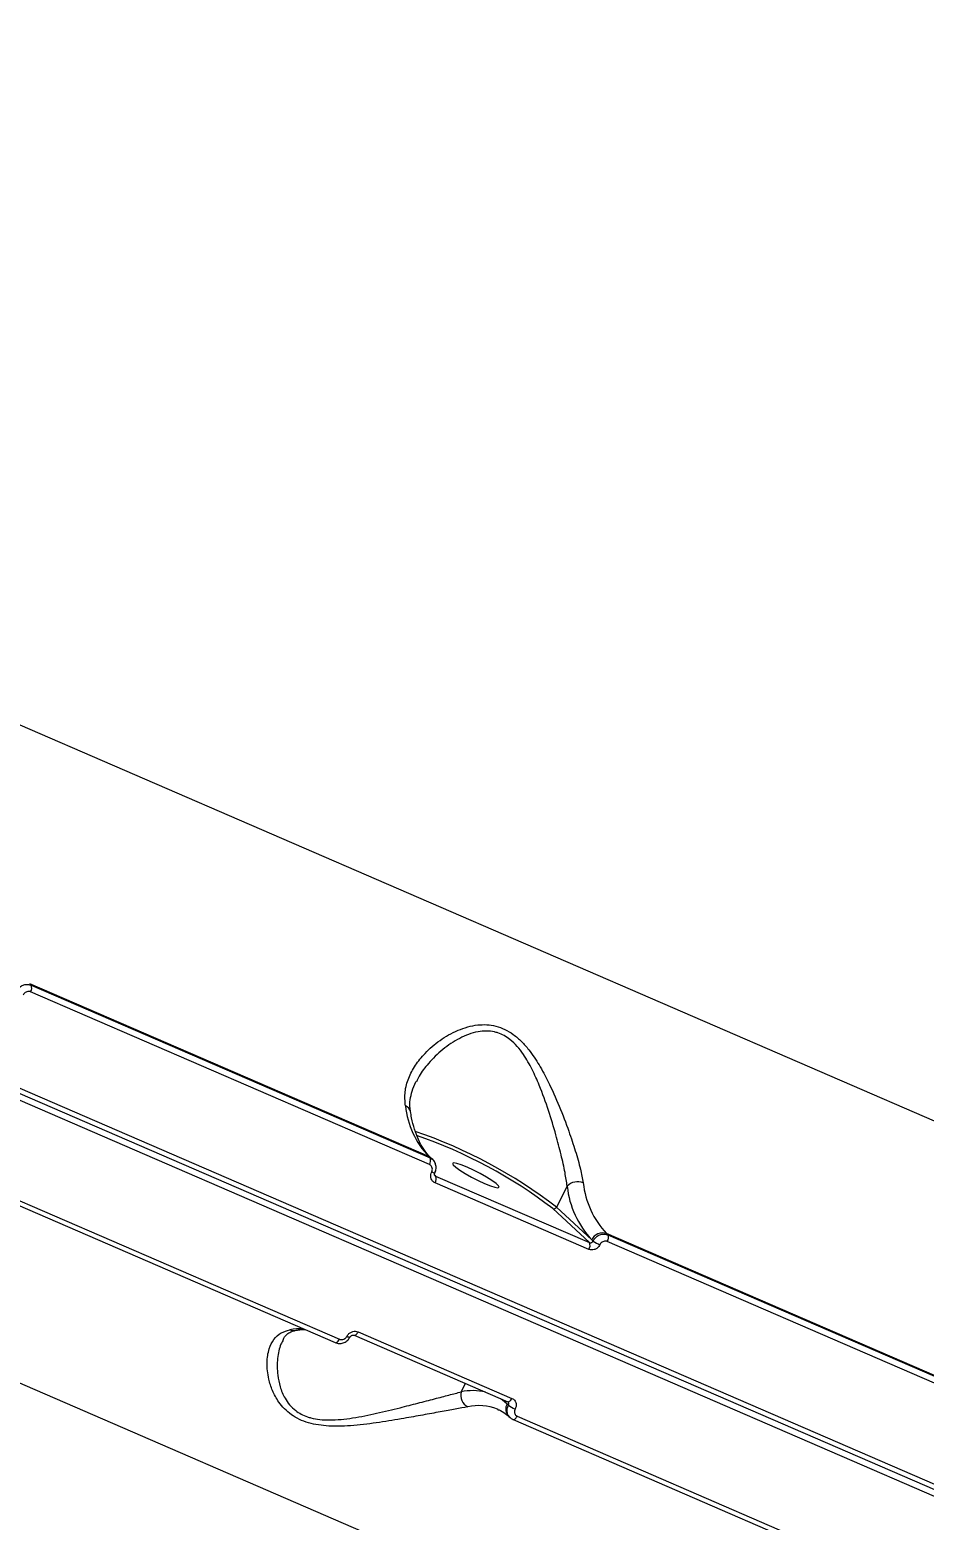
# Model space of a CAD drawing. Header units: millimetres. Extents: x -6523 to 7556, y -5559 to 6101.
# Drawn here: x 2596.1 to 2749.7, y -2304.3 to -2048.3 of the extents above; entities that cross this region are included whole.
import ezdxf

# ---------------------------------------------------------------- set-up
doc = ezdxf.new("R2010")
doc.units = ezdxf.units.MM
for name, color, linetype in [('DIKOM_ОБЪЕКТ', 7, 'Continuous'), ('DIKOM_РАЗМЕР_ЗОНА', 7, 'Continuous'), ('DIKOM_РАЗМЕР_ОБЪЕКТА', 7, 'Continuous')]:
    doc.layers.add(name, color=color, linetype=linetype)
doc.styles.add('style1', font='arial.ttf', dxfattribs={"width": 0.8})
doc.dimstyles.new('1-50', dxfattribs={"dimtxt": 300, "dimasz": 200, "dimexe": 100, "dimexo": 0, "dimgap": 100, "dimtad": 1, "dimtxsty": 'style1', "dimcen": 200, "dimclrd": 7, "dimclre": 7, "dimclrt": 7, "dimadec": 1, "dimazin": 2, "dimtfac": 1, "dimtmove": 0, "dimatfit": 2, "dimfxl": 0, "dimlwd": 25, "dimlwe": 18, "dimarcsym": 0})

# ---------------------------------------------------------------- blocks, each defined once
blk = doc.blocks.new('*D10')
at = {"layer": 'Defpoints', "color": 0, "transparency": 16777216}
for p in [(-1823.23, 4314.24), (3842.01, -3170.82), (6537.88, -3170.82)]:
    blk.add_point(p, dxfattribs=at)
at = {"layer": 'DIKOM_РАЗМЕР_ОБЪЕКТА', "color": 7, "lineweight": 18, "transparency": 16777216}
for p, q in [((-1823.23, 4314.24), (6637.88, 4314.24)), ((3842.01, -3170.82), (6637.88, -3170.82))]:
    blk.add_line(p, q, dxfattribs=at)
at = {"layer": 'DIKOM_РАЗМЕР_ОБЪЕКТА', "color": 7, "lineweight": 25, "transparency": 16777216}
blk.add_line((6537.88, 3914.24), (6537.88, -2770.82), dxfattribs=at)
at = {"layer": 'DIKOM_РАЗМЕР_ОБЪЕКТА', "color": 7, "transparency": 16777216}
for points in [[(6471.22, 3914.24), (6604.55, 3914.24), (6537.88, 4314.24)], [(6471.22, -2770.82), (6604.55, -2770.82), (6537.88, -3170.82)]]:
    blk.add_solid(points, dxfattribs=at)
at = {"layer": 'DIKOM_РАЗМЕР_ОБЪЕКТА', "color": 7, "transparency": 16777216, "insert": (6304.71, 207.11), "char_height": 300, "attachment_point": 5, "rotation": 90, "style": 'style1'}
blk.add_mtext('7500', dxfattribs=at)
blk = doc.blocks.new('*D11')
at = {"layer": 'Defpoints', "color": 0, "transparency": 16777216}
for p in [(-5022.71, -299.32), (4115.33, -1753.09), (4115.33, -4391.39)]:
    blk.add_point(p, dxfattribs=at)
at = {"layer": 'DIKOM_РАЗМЕР_ОБЪЕКТА', "color": 7, "lineweight": 18, "transparency": 16777216}
for p, q in [((-5022.71, -299.32), (-5022.71, -4491.39)), ((4115.33, -1753.09), (4115.33, -4491.39))]:
    blk.add_line(p, q, dxfattribs=at)
at = {"layer": 'DIKOM_РАЗМЕР_ОБЪЕКТА', "color": 7, "lineweight": 25, "transparency": 16777216}
blk.add_line((-4622.71, -4391.39), (3715.33, -4391.39), dxfattribs=at)
at = {"layer": 'DIKOM_РАЗМЕР_ОБЪЕКТА', "color": 7, "transparency": 16777216}
for points in [[(-4622.71, -4324.73), (-4622.71, -4458.06), (-5022.71, -4391.39)], [(3715.33, -4324.73), (3715.33, -4458.06), (4115.33, -4391.39)]]:
    blk.add_solid(points, dxfattribs=at)
at = {"layer": 'DIKOM_РАЗМЕР_ОБЪЕКТА', "color": 7, "transparency": 16777216, "insert": (-175.12, -4158.22), "char_height": 300, "attachment_point": 5, "style": 'style1'}
blk.add_mtext('9150', dxfattribs=at)
blk = doc.blocks.new('*D12')
at = {"layer": 'Defpoints', "color": 0, "transparency": 16777216}
for p in [(-6522.71, -395.62), (6102.86, -1877.31), (6102.86, -5458.89)]:
    blk.add_point(p, dxfattribs=at)
at = {"layer": 'DIKOM_РАЗМЕР_ЗОНА', "color": 7, "lineweight": 18, "transparency": 16777216}
for p, q in [((-6522.71, -395.62), (-6522.71, -5558.89)), ((6102.86, -1877.31), (6102.86, -5558.89))]:
    blk.add_line(p, q, dxfattribs=at)
at = {"layer": 'DIKOM_РАЗМЕР_ЗОНА', "color": 7, "lineweight": 25, "transparency": 16777216}
blk.add_line((-6122.71, -5458.89), (5702.86, -5458.89), dxfattribs=at)
at = {"layer": 'DIKOM_РАЗМЕР_ЗОНА', "color": 7, "transparency": 16777216}
for points in [[(-6122.71, -5392.23), (-6122.71, -5525.56), (-6522.71, -5458.89)], [(5702.86, -5392.23), (5702.86, -5525.56), (6102.86, -5458.89)]]:
    blk.add_solid(points, dxfattribs=at)
at = {"layer": 'DIKOM_РАЗМЕР_ЗОНА', "color": 7, "transparency": 16777216, "insert": (78.38, -5225.72), "char_height": 300, "attachment_point": 5, "style": 'style1'}
blk.add_mtext('12600', dxfattribs=at)
blk = doc.blocks.new('*D13')
at = {"layer": 'Defpoints', "color": 0, "transparency": 16777216}
for p in [(-2358.18, 6101.03), (4341.71, -4605.15), (7455.88, -4605.15)]:
    blk.add_point(p, dxfattribs=at)
at = {"layer": 'DIKOM_РАЗМЕР_ЗОНА', "color": 7, "lineweight": 18, "transparency": 16777216}
for p, q in [((-2358.18, 6101.03), (7555.88, 6101.03)), ((4341.71, -4605.15), (7555.88, -4605.15))]:
    blk.add_line(p, q, dxfattribs=at)
at = {"layer": 'DIKOM_РАЗМЕР_ЗОНА', "color": 7, "lineweight": 25, "transparency": 16777216}
blk.add_line((7455.88, 5701.03), (7455.88, -4205.15), dxfattribs=at)
at = {"layer": 'DIKOM_РАЗМЕР_ЗОНА', "color": 7, "transparency": 16777216}
for points in [[(7389.22, 5701.03), (7522.55, 5701.03), (7455.88, 6101.03)], [(7389.22, -4205.15), (7522.55, -4205.15), (7455.88, -4605.15)]]:
    blk.add_solid(points, dxfattribs=at)
at = {"layer": 'DIKOM_РАЗМЕР_ЗОНА', "color": 7, "transparency": 16777216, "insert": (7222.71, 375.61), "char_height": 300, "attachment_point": 5, "rotation": 90, "style": 'style1'}
blk.add_mtext('10700', dxfattribs=at)

msp = doc.modelspace()

# ---------------------------------------------------------------- linework, layer by layer
at = {"layer": 'DIKOM_ОБЪЕКТ', "color": 7, "linetype": 'Continuous', "lineweight": 15}
for p, q in [((2488.315, -2121.721), (2777.172, -2246.819)), ((2822.159, -2330.845), (2422.711, -2157.852)), ((2422.887, -2156.695), (2822.334, -2329.688)), ((2423.621, -2156.087), (2823.069, -2329.08)), ((2729.505, -2339.265), (2440.648, -2214.167)), ((2664.638, -2241.827), (2596.138, -2212.161)), ((2596.138, -2212.161), (2596.359, -2212.367)), ((2664.76, -2243.189), (2596.259, -2213.523)), ((2596.359, -2212.367), (2664.86, -2242.033)), ((2664.86, -2242.033), (2664.638, -2241.827)), ((2665.313, -2242.328), (2665.091, -2242.122)), ((2580.074, -2244.098), (2648.574, -2273.764)), ((2580.789, -2243.528), (2649.289, -2273.194)), ((2665.662, -2245.011), (2665.82, -2245.157)), ((2665.82, -2245.157), (2692.23, -2256.594)), ((2692.127, -2257.756), (2665.717, -2246.318)), ((2688.411, -2246.923), (2686.572, -2250.489)), ((2692.23, -2256.594), (2685.933, -2250.751)), ((2686.572, -2250.489), (2692.616, -2256.098)), ((2763.675, -2284.718), (2695.175, -2255.052)), ((2695.175, -2255.052), (2695.396, -2255.257)), ((2695.396, -2255.257), (2763.896, -2284.923)), ((2692.616, -2256.098), (2692.851, -2256.316)), ((2763.796, -2286.079), (2695.296, -2256.414)), ((2651.804, -2272.487), (2678.214, -2283.924)), ((2652.521, -2271.911), (2678.931, -2283.348)), ((2670.207, -2282.228), (2670.954, -2280.78)), ((2678.09, -2284.271), (2677.281, -2283.52)), ((2676.571, -2285.257), (2676.435, -2285.2)), ((2678.324, -2284.489), (2678.09, -2284.271)), ((2678.208, -2283.927), (2678.265, -2283.96)), ((2678.38, -2286.452), (2678.602, -2286.658)), ((2679.054, -2286.952), (2679.11, -2286.989)), ((2679.11, -2286.989), (2747.611, -2316.655)), ((2679.825, -2286.419), (2748.325, -2316.085))]:
    msp.add_line(p, q, dxfattribs=at)
at = {"layer": 'DIKOM_ОБЪЕКТ', "color": 7, "linetype": 'Continuous', "lineweight": 15, "flags": 128}
for points in [[(2665.091, -2242.122), (2664.943, -2242), (2664.638, -2241.827)], [(2671.216, -2243.63), (2670.231, -2243.233), (2669.448, -2242.982), (2668.931, -2242.898), (2668.722, -2242.986), (2668.836, -2243.24), (2669.267, -2243.64), (2669.977, -2244.151), (2670.91, -2244.735), (2671.991, -2245.342), (2673.131, -2245.925), (2674.239, -2246.435), (2675.224, -2246.831), (2676.007, -2247.081), (2676.524, -2247.166), (2676.734, -2247.078), (2676.619, -2246.824), (2676.189, -2246.424), (2675.478, -2245.912), (2674.545, -2245.329), (2673.464, -2244.722), (2672.324, -2244.14), (2671.216, -2243.63)], [(2648.574, -2273.764), (2648.59, -2273.77), (2648.676, -2273.78), (2648.773, -2273.755), (2648.877, -2273.698), (2648.984, -2273.609), (2649.091, -2273.493), (2649.194, -2273.352), (2649.289, -2273.194)], [(2651.803, -2272.486), (2651.82, -2272.492), (2651.906, -2272.502), (2652.004, -2272.477), (2652.108, -2272.419), (2652.216, -2272.329), (2652.324, -2272.211), (2652.427, -2272.07), (2652.521, -2271.911)], [(2676.959, -2283.381), (2677.28, -2283.603), (2678.09, -2284.271)], [(2678.214, -2283.924), (2678.229, -2283.93), (2678.316, -2283.939), (2678.413, -2283.914), (2678.518, -2283.856), (2678.626, -2283.767), (2678.733, -2283.649), (2678.836, -2283.508), (2678.931, -2283.348)], [(2679.11, -2286.989), (2679.126, -2286.995), (2679.212, -2287.005), (2679.309, -2286.98), (2679.413, -2286.923), (2679.521, -2286.834), (2679.628, -2286.717), (2679.731, -2286.577), (2679.825, -2286.419)]]:
    msp.add_lwpolyline(points, dxfattribs=at)
at = {"layer": 'DIKOM_ОБЪЕКТ', "color": 7, "linetype": 'Continuous', "lineweight": 15}
for centre, radius, start, end in [((2595.297, -2212.857), 1.171, 325.34665, 24.77608), ((2675.655, -2231.491), 15.106, 186.07462, 223.1751), ((2660.161, -2234.373), 1.368, 12.28797, 69.80853), ((2634.746, -2318.02), 85.126, 52.49603, 71.09555), ((2635.583, -2316.398), 82.732, 52.51287, 70.98463), ((2663.797, -2242.523), 1.17, 325.32783, 24.77144), ((2665.739, -2243.462), 1.146, 238.66783, 267.35308), ((2664.752, -2245.648), 1.175, 325.22253, 24.68776), ((2690.229, -2248.607), 2.478, 67.69916, 137.20427), ((2704.179, -2245.246), 15.857, 186.07012, 223.18029), ((2706.187, -2244.718), 15.102, 186.06855, 223.18116), ((2686.109, -2250.269), 0.513, 249.86006, 334.57977), ((2694.469, -2256.979), 2.052, 69.89713, 154.57388), ((2694.332, -2255.748), 1.171, 325.37086, 24.75186), ((2691.163, -2257.085), 1.174, 325.18578, 24.70117), ((2696.623, -2250.73), 6.74, 235.96493, 247.36306), ((2642.774, -2281.542), 10.161, 88.27331, 101.2668), ((2641.415, -2270.162), 1.547, 246.12158, 280.23712), ((2651.022, -2272.056), 0.764, 234.88047, 279.21908), ((2672.292, -2282.852), 2.176, 163.3496, 243.61919), ((2672.215, -2291.866), 9.845, 77.34479, 101.76971), ((2673.224, -2293.418), 8.824, 68.65458, 102.42455), ((2679.678, -2285.169), 1.825, 150.5078, 224.66015), ((2681.02, -2281.383), 4.112, 229.04173, 247.82993)]:
    msp.add_arc(centre, radius, start, end, dxfattribs=at)
for points, knots in [([(2593.814, -2213.425), (2593.888, -2213.297), (2594.075, -2212.976), (2594.525, -2212.563), (2595.125, -2212.276), (2595.774, -2212.184), (2596.164, -2212.306), (2596.359, -2212.367)], [0, 0, 0, 0, 0.1417392, 0.3564574, 0.5709545, 0.7854834, 1, 1, 1, 1]), ([(2596.259, -2213.523), (2596.162, -2213.492), (2595.967, -2213.432), (2595.643, -2213.479), (2595.345, -2213.625), (2595.121, -2213.834), (2595.029, -2213.996), (2594.993, -2214.06)], [0, 0, 0, 0, 0.2142062, 0.4285831, 0.6431602, 0.8580532, 1, 1, 1, 1]), ([(2660.633, -2233.09), (2660.572, -2232.283), (2660.449, -2230.669), (2661.107, -2228.328), (2662.279, -2226.104), (2664.06, -2223.893), (2666.48, -2221.779), (2669.543, -2220.031), (2672.835, -2219.049), (2675.66, -2219.156), (2677.71, -2219.905), (2679.203, -2220.8), (2680.582, -2222.011), (2682.097, -2223.752), (2683.633, -2226.053), (2685.381, -2229.327), (2687.102, -2233.184), (2688.633, -2237.241), (2689.836, -2240.866), (2690.697, -2243.884), (2691.021, -2245.548), (2691.17, -2246.314)], [0, 0, 0, 0, 0.0554748, 0.1110248, 0.1664976, 0.2220058, 0.2900232, 0.3579643, 0.4226745, 0.4774087, 0.5052467, 0.533094, 0.5627084, 0.5923744, 0.6404298, 0.6885797, 0.7603252, 0.832063, 0.891, 0.9498663, 1, 1, 1, 1]), ([(2688.411, -2246.923), (2688.299, -2246.156), (2688.056, -2244.493), (2687.386, -2241.491), (2686.451, -2237.906), (2685.232, -2233.875), (2683.87, -2230.069), (2682.427, -2226.817), (2681.157, -2224.563), (2679.851, -2222.848), (2678.439, -2221.476), (2677.051, -2220.707), (2675.659, -2220.327), (2674.506, -2220.207), (2672.438, -2220.413), (2669.814, -2221.428), (2666.941, -2223.37), (2664.671, -2225.629), (2663.193, -2227.528), (2662.677, -2228.621), (2662.523, -2228.947)], [0, 0, 0, 0, 0.05937819, 0.12869558, 0.19989169, 0.28411224, 0.37054376, 0.425895, 0.48237567, 0.51523002, 0.54896284, 0.59725272, 0.61011273, 0.64024275, 0.6713744, 0.74575139, 0.82499395, 0.90641176, 0.9721004, 1, 1, 1, 1]), ([(2661.532, -2234.089), (2661.491, -2233.886), (2661.356, -2233.21), (2661.421, -2232.032), (2661.757, -2230.536), (2662.132, -2229.485), (2662.455, -2228.958), (2662.466, -2228.939)], [0, 0, 0, 0, 0.117519, 0.3916394, 0.6860528, 0.988918, 1, 1, 1, 1]), ([(2665.091, -2242.122), (2664.925, -2241.959), (2664.422, -2241.465), (2663.655, -2240.432), (2662.849, -2238.924), (2662.187, -2237.162), (2661.753, -2235.517), (2661.561, -2234.438), (2661.498, -2234.087)], [0, 0, 0, 0, 0.1024879, 0.3106787, 0.5124799, 0.709932, 0.9057109, 1, 1, 1, 1]), ([(2664.86, -2242.033), (2664.983, -2242.088), (2665.149, -2242.162), (2665.262, -2242.3), (2665.291, -2242.336)], [0, 0, 0, 0, 0.7395346, 1, 1, 1, 1]), ([(2665.673, -2244.6), (2665.703, -2244.548), (2665.863, -2244.275), (2665.942, -2243.704), (2665.803, -2242.992), (2665.555, -2242.502), (2665.32, -2242.35), (2665.293, -2242.333)], [0, 0, 0, 0, 0.0711685, 0.3784281, 0.6580751, 0.9599242, 1, 1, 1, 1]), ([(2665.143, -2244.441), (2665.184, -2244.337), (2665.265, -2244.127), (2665.255, -2243.797), (2665.145, -2243.504), (2664.966, -2243.297), (2664.818, -2243.219), (2664.76, -2243.189)], [0, 0, 0, 0, 0.2151093, 0.4302525, 0.6450045, 0.8594091, 1, 1, 1, 1]), ([(2665.717, -2246.318), (2665.629, -2246.272), (2665.408, -2246.156), (2665.139, -2245.845), (2664.975, -2245.406), (2664.961, -2244.911), (2665.082, -2244.598), (2665.143, -2244.441)], [0, 0, 0, 0, 0.1405747, 0.3550797, 0.5698652, 0.7848871, 1, 1, 1, 1]), ([(2665.711, -2245.074), (2665.7, -2245.068), (2665.663, -2245.046), (2665.629, -2244.963), (2665.621, -2244.816), (2665.643, -2244.695), (2665.68, -2244.628), (2665.691, -2244.608)], [0, 0, 0, 0, 0.1447143, 0.4914903, 0.7176466, 0.9149058, 1, 1, 1, 1]), ([(2665.708, -2245.077), (2665.716, -2245.087), (2665.746, -2245.124), (2665.789, -2245.143), (2665.82, -2245.157)], [0, 0, 0, 0, 0.284873, 1, 1, 1, 1]), ([(2692.851, -2256.316), (2692.925, -2256.188), (2693.112, -2255.867), (2693.562, -2255.454), (2694.162, -2255.167), (2694.81, -2255.075), (2695.201, -2255.197), (2695.396, -2255.257)], [0, 0, 0, 0, 0.1417197, 0.3564436, 0.5709463, 0.7854933, 1, 1, 1, 1]), ([(2694.029, -2256.951), (2693.974, -2257.047), (2693.835, -2257.29), (2693.5, -2257.603), (2693.052, -2257.822), (2692.566, -2257.892), (2692.273, -2257.801), (2692.127, -2257.756)], [0, 0, 0, 0, 0.1418121, 0.3567242, 0.5713037, 0.785733, 1, 1, 1, 1]), ([(2692.23, -2256.594), (2692.278, -2256.609), (2692.376, -2256.639), (2692.535, -2256.614), (2692.682, -2256.539), (2692.79, -2256.432), (2692.833, -2256.349), (2692.851, -2256.316)], [0, 0, 0, 0, 0.2139451, 0.4282673, 0.6425118, 0.8577972, 1, 1, 1, 1]), ([(2695.296, -2256.414), (2695.199, -2256.383), (2695.003, -2256.323), (2694.68, -2256.37), (2694.382, -2256.516), (2694.158, -2256.724), (2694.066, -2256.886), (2694.029, -2256.951)], [0, 0, 0, 0, 0.2141789, 0.42851, 0.6431252, 0.8579908, 1, 1, 1, 1]), ([(2671.325, -2284.801), (2670.653, -2284.927), (2669.308, -2285.178), (2666.643, -2285.656), (2663.664, -2286.204), (2660.174, -2286.829), (2656.205, -2287.506), (2651.85, -2288.056), (2647.686, -2288.228), (2644.493, -2287.78), (2642.398, -2286.989), (2640.986, -2286.169), (2639.812, -2285.148), (2638.673, -2283.756), (2637.743, -2282.018), (2637.025, -2279.699), (2636.767, -2277.199), (2637.122, -2274.892), (2637.98, -2273.181), (2639.154, -2272.051), (2640.274, -2271.726), (2640.789, -2271.576)], [0, 0, 0, 0, 0.0554773, 0.1110231, 0.1664989, 0.2220074, 0.2900244, 0.3579635, 0.4226741, 0.4774079, 0.5052455, 0.5330948, 0.5627088, 0.5923742, 0.6404292, 0.6885802, 0.7603258, 0.8320618, 0.8909995, 0.9498654, 1, 1, 1, 1]), ([(2639.659, -2273.307), (2639.521, -2273.542), (2638.997, -2274.434), (2638.608, -2276.482), (2638.584, -2279.002), (2639.058, -2281.355), (2639.758, -2283.079), (2640.705, -2284.461), (2641.888, -2285.622), (2643.228, -2286.345), (2644.685, -2286.786), (2645.951, -2287.011), (2648.357, -2287.118), (2651.686, -2286.757), (2655.756, -2285.93), (2659.494, -2285.016), (2662.818, -2284.158), (2665.648, -2283.419), (2668.221, -2282.754), (2669.539, -2282.405), (2670.207, -2282.228)], [0, 0, 0, 0, 0.030131, 0.1142546, 0.2005912, 0.2558814, 0.3122965, 0.3451117, 0.3788086, 0.4270444, 0.4398907, 0.4699874, 0.501084, 0.5753786, 0.6545343, 0.7358586, 0.8014728, 0.8682274, 0.933196, 1, 1, 1, 1]), ([(2639.624, -2273.288), (2639.711, -2273.115), (2639.944, -2272.647), (2640.434, -2272.2), (2640.99, -2271.85), (2641.509, -2271.738), (2641.714, -2271.693)], [0, 0, 0, 0, 0.1889942, 0.5107029, 0.8061154, 1, 1, 1, 1]), ([(2641.699, -2271.683), (2641.963, -2271.636), (2642.577, -2271.528), (2643.125, -2271.535), (2643.437, -2271.54)], [0, 0, 0, 0, 0.4317106, 1, 1, 1, 1]), ([(2648.583, -2273.747), (2648.637, -2273.776), (2648.89, -2273.913), (2649.434, -2273.948), (2650.128, -2273.792), (2650.755, -2273.401), (2651.01, -2272.996), (2651.131, -2272.802)], [0, 0, 0, 0, 0.06276933, 0.29187753, 0.52807627, 0.77428168, 1, 1, 1, 1]), ([(2649.289, -2273.194), (2649.387, -2273.225), (2649.583, -2273.286), (2649.91, -2273.243), (2650.216, -2273.103), (2650.446, -2272.901), (2650.544, -2272.744), (2650.582, -2272.681)], [0, 0, 0, 0, 0.2142557, 0.4285443, 0.6431255, 0.858069, 1, 1, 1, 1]), ([(2650.582, -2272.681), (2650.64, -2272.587), (2650.786, -2272.351), (2651.132, -2272.048), (2651.589, -2271.838), (2652.081, -2271.773), (2652.374, -2271.865), (2652.521, -2271.911)], [0, 0, 0, 0, 0.1418603, 0.3566609, 0.5713393, 0.785738, 1, 1, 1, 1]), ([(2651.149, -2272.811), (2651.163, -2272.784), (2651.2, -2272.712), (2651.305, -2272.605), (2651.442, -2272.516), (2651.584, -2272.467), (2651.708, -2272.459), (2651.778, -2272.473), (2651.799, -2272.486), (2651.803, -2272.487)], [0, 0, 0, 0, 0.0992575, 0.2664324, 0.4281471, 0.5936974, 0.7684157, 0.9627488, 1, 1, 1, 1]), ([(2678.931, -2283.348), (2679.019, -2283.394), (2679.24, -2283.51), (2679.504, -2283.816), (2679.66, -2284.249), (2679.664, -2284.733), (2679.533, -2285.038), (2679.468, -2285.191)], [0, 0, 0, 0, 0.1406059, 0.3550771, 0.5698717, 0.7849045, 1, 1, 1, 1]), ([(2676.449, -2285.244), (2676.623, -2285.306), (2677.193, -2285.51), (2677.816, -2285.952), (2678.267, -2286.352), (2678.38, -2286.452)], [0, 0, 0, 0, 0.24803364, 0.8124226, 1, 1, 1, 1]), ([(2678.618, -2286.644), (2678.51, -2286.539), (2678.259, -2286.293), (2678.081, -2285.746), (2678.068, -2285.104), (2678.239, -2284.694), (2678.324, -2284.489)], [0, 0, 0, 0, 0.2009716, 0.4672896, 0.7336617, 1, 1, 1, 1]), ([(2678.324, -2284.489), (2678.348, -2284.439), (2678.394, -2284.34), (2678.395, -2284.183), (2678.354, -2284.049), (2678.291, -2283.988), (2678.264, -2283.961)], [0, 0, 0, 0, 0.2658586, 0.5315443, 0.7961819, 1, 1, 1, 1]), ([(2679.468, -2285.191), (2679.425, -2285.293), (2679.338, -2285.497), (2679.34, -2285.819), (2679.443, -2286.107), (2679.619, -2286.311), (2679.767, -2286.388), (2679.825, -2286.419)], [0, 0, 0, 0, 0.2152044, 0.4301335, 0.6450881, 0.8595194, 1, 1, 1, 1]), ([(2679.054, -2286.952), (2678.931, -2286.897), (2678.763, -2286.821), (2678.649, -2286.682), (2678.618, -2286.644)], [0, 0, 0, 0, 0.7279916, 1, 1, 1, 1])]:
    msp.add_open_spline(points, degree=3, knots=knots, dxfattribs=at)

# ---------------------------------------------------------------- dimensions: what is measured, and where the dimension line sits
at = {"layer": 'DIKOM_РАЗМЕР_ЗОНА'}
dim = msp.add_linear_dim(base=(7455.882, -4605.145), p1=(-2358.182, 6101.03), p2=(4341.706, -4605.145), angle=90, text='10700', dimstyle='1-50', override={"dimasz": 400, "dimgap": 80}, dxfattribs=at)
dim.commit()
dim.dimension.update_dxf_attribs({"geometry": '*D13', "text_midpoint": (7455.882, 375.606), "dimtype": 160})
dim = msp.add_linear_dim(base=(6102.859, -5458.894), p1=(-6522.706, -395.616), p2=(6102.859, -1877.311), text='12600', dimstyle='1-50', override={"dimasz": 400, "dimgap": 80}, dxfattribs=at)
dim.commit()
dim.dimension.update_dxf_attribs({"geometry": '*D12', "text_midpoint": (78.382, -5458.894), "dimtype": 160})
at = {"layer": 'DIKOM_РАЗМЕР_ОБЪЕКТА'}
dim = msp.add_linear_dim(base=(6537.882, -3170.823), p1=(-1823.231, 4314.242), p2=(3842.008, -3170.823), angle=90, text='7500', dimstyle='1-50', override={"dimasz": 400, "dimgap": 80}, dxfattribs=at)
dim.commit()
dim.dimension.update_dxf_attribs({"geometry": '*D10', "text_midpoint": (6537.882, 207.106), "dimtype": 160})
dim = msp.add_linear_dim(base=(4115.332, -4391.394), p1=(-5022.706, -299.317), p2=(4115.332, -1753.089), text='9150', dimstyle='1-50', override={"dimasz": 400, "dimgap": 80}, dxfattribs=at)
dim.commit()
dim.dimension.update_dxf_attribs({"geometry": '*D11', "text_midpoint": (-175.118, -4391.394), "dimtype": 160})

doc.saveas('drawing.dxf')
